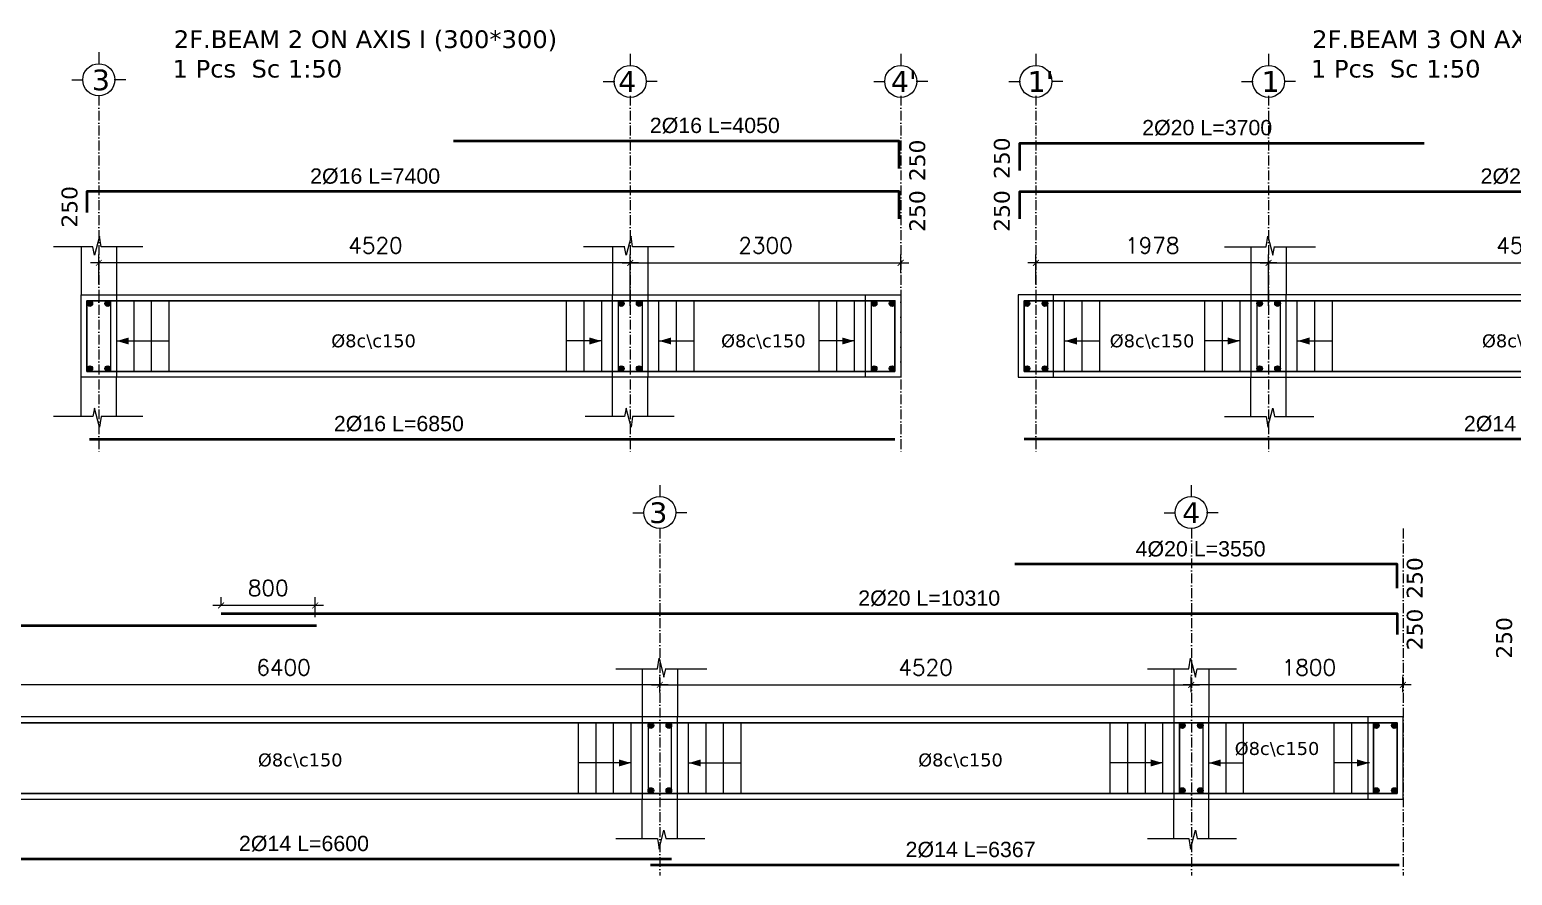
# Model space of a CAD drawing. Header units: inches. Extents: x -17020 to 43805, y -10194 to 123061.
# Drawn here: x 21215 to 22476, y 114274 to 114993 of the extents above; entities that cross this region are included whole.
import ezdxf

# ---------------------------------------------------------------- set-up
doc = ezdxf.new("R2010")
doc.units = ezdxf.units.IN
doc.header["$LTSCALE"] = 0.7
doc.header["$MEASUREMENT"] = 0
doc.linetypes.add('ACAD_ISO10W100', pattern=[18, 12, -3, 0, -3])
doc.layers.get('0').update_dxf_attribs({"lineweight": 13})
doc.layers.get('Defpoints').update_dxf_attribs({"lineweight": 5})
for name, color, linetype, lineweight in [('axis', 254, 'ACAD_ISO10W100', 9), ('BEAM FRAME', 5, 'Continuous', 18), ('COLUMN', 4, 'Continuous', 20), ('elevline', 30, 'Continuous', 20), ('FRAME 070', 5, 'Continuous', 60), ('hatch', 9, 'Continuous', 9), ('renforcment', 141, 'Continuous', 40), ('tex', 3, 'Continuous', 25), ('TEXT', 3, 'Continuous', 25), ('top rein. extension', 50, 'Continuous', 20), ('top renforcment', 7, 'Continuous', 40)]:
    doc.layers.add(name, color=color, linetype=linetype, lineweight=lineweight)
doc.styles.add('100', font='romans.shx', dxfattribs={"height": 13.5})
doc.styles.add('romanc', font='verdana.ttf', dxfattribs={"height": 250})
doc.styles.get("Standard").update_dxf_attribs({"font": 'arial.ttf', "height": 13})
doc.dimstyles.new('100', dxfattribs={"dimtxt": 13.5, "dimasz": 5, "dimexe": 7, "dimexo": 7, "dimgap": 8, "dimtad": 1, "dimdec": 0, "dimlfac": 10, "dimzin": 4, "dimdsep": 46, "dimtxsty": '100', "dimblk": 'ARCHTICK', "dimcen": 0.09, "dimdle": 7, "dimclrd": 1, "dimclre": 8, "dimclrt": 2, "dimadec": 0, "dimazin": 1, "dimtfac": 1, "dimtdec": 0, "dimtix": 1, "dimtofl": 0, "dimtmove": 0, "dimatfit": 3, "dimldrblk": 'ARCHTICK', "dimfxl": 0.18, "dimtolj": 1, "dimtzin": 0, "dimlwd": -1, "dimlwe": -1, "dimarcsym": 0})
doc.dimstyles.get("Standard").update_dxf_attribs({"dimtxt": 13, "dimasz": 5, "dimexe": 0.18, "dimexo": 0.0625, "dimgap": 6, "dimtad": 1, "dimdec": 0, "dimlfac": 10, "dimzin": 0, "dimdsep": 46, "dimtxsty": 'Standard', "dimblk": 'ARCHTICK', "dimcen": 0.09, "dimse1": 1, "dimse2": 1, "dimclrd": 1, "dimclre": 7, "dimclrt": 3, "dimadec": 0, "dimazin": 0, "dimtfac": 1, "dimtdec": 0, "dimtix": 1, "dimtofl": 0, "dimtmove": 0, "dimatfit": 3, "dimldrblk": 'ARCHTICK', "dimfxl": 1, "dimtolj": 1, "dimtzin": 0, "dimarcsym": 0})

# ---------------------------------------------------------------- blocks, each defined once
blk = doc.blocks.new('_ArchTick')
at = {"color": 0, "linetype": 'ByBlock', "lineweight": 0, "const_width": 0.15}
blk.add_lwpolyline([(-0.5, -0.5), (0.5, 0.5)], dxfattribs=at)
blk = doc.blocks.new('*D402')
at = {"color": 1, "transparency": 16777216}
blk.add_line((21732.9, 114794.7), (21266.9, 114794.7), dxfattribs=at)
at = {"color": 8, "transparency": 16777216}
for p, q in [((21273.9, 114776.5), (21273.9, 114801.7)), ((21725.9, 114758.2), (21725.9, 114801.7))]:
    blk.add_line(p, q, dxfattribs=at)
at = {"layer": 'Defpoints', "color": 0, "transparency": 16777216}
for p in [(21273.9, 114794.7), (21273.9, 114769.5), (21725.9, 114751.2)]:
    blk.add_point(p, dxfattribs=at)
at = {"color": 1, "transparency": 16777216, "xscale": 5, "yscale": 5, "zscale": 5, "rotation": 180}
blk.add_blockref('_ArchTick', (21273.9, 114794.7), dxfattribs=at)
at = {"color": 1, "transparency": 16777216, "xscale": 5, "yscale": 5, "zscale": 5}
blk.add_blockref('_ArchTick', (21725.9, 114794.7), dxfattribs=at)
at = {"color": 2, "transparency": 16777216, "insert": (21509.2, 114809.5), "char_height": 13.5, "attachment_point": 5, "style": '100'}
blk.add_mtext('\\A1;4520', dxfattribs=at)
blk = doc.blocks.new('*D403')
at = {"layer": 'Defpoints', "color": 0, "transparency": 16777216}
for p in [(21265.9, 114644.8, -37318.8), (21265.9, 114644.8), (21950.9, 114644.8, -13652.7)]:
    blk.add_point(p, dxfattribs=at)
at = {"layer": 'TEXT', "color": 3, "transparency": 16777216, "insert": (21529.1, 114657.8), "char_height": 13, "attachment_point": 5}
blk.add_mtext('\\A1;2%%C16 L=6850', dxfattribs=at)
blk = doc.blocks.new('*D404')
at = {"layer": 'Defpoints', "color": 0, "transparency": 16777216}
for p in [(21240.5, 114855.3, -440.4), (21980.5, 114855.3, 264.3), (21980.5, 114855.3)]:
    blk.add_point(p, dxfattribs=at)
at = {"layer": 'TEXT', "color": 3, "transparency": 16777216, "insert": (21508.9, 114868.3), "char_height": 13, "attachment_point": 5}
blk.add_mtext('\\A1;2%%C16 L=7400', dxfattribs=at)
blk = doc.blocks.new('*D405')
at = {"color": 1, "transparency": 16777216}
blk.add_line((21718.9, 114794.7), (21962.9, 114794.7), dxfattribs=at)
at = {"color": 8, "transparency": 16777216}
for p, q in [((21725.9, 114758.2), (21725.9, 114801.7)), ((21955.9, 114787), (21955.9, 114801.7))]:
    blk.add_line(p, q, dxfattribs=at)
at = {"layer": 'Defpoints', "color": 0, "transparency": 16777216}
for p in [(21955.9, 114794.7), (21955.9, 114780), (21725.9, 114751.2)]:
    blk.add_point(p, dxfattribs=at)
at = {"color": 1, "transparency": 16777216, "xscale": 5, "yscale": 5, "zscale": 5, "rotation": 180}
blk.add_blockref('_ArchTick', (21725.9, 114794.7), dxfattribs=at)
at = {"color": 1, "transparency": 16777216, "xscale": 5, "yscale": 5, "zscale": 5}
blk.add_blockref('_ArchTick', (21955.9, 114794.7), dxfattribs=at)
at = {"color": 2, "transparency": 16777216, "insert": (21840.9, 114809.5), "char_height": 13.5, "attachment_point": 5, "style": '100'}
blk.add_mtext('\\A1;2300', dxfattribs=at)
blk = doc.blocks.new('*D406')
at = {"color": 1, "transparency": 16777216}
blk.add_line((22261.7, 114794.7), (22727.7, 114794.7), dxfattribs=at)
at = {"color": 8, "transparency": 16777216}
for p, q in [((22268.7, 114758.2), (22268.7, 114801.7)), ((22720.7, 114776.5), (22720.7, 114801.7))]:
    blk.add_line(p, q, dxfattribs=at)
at = {"layer": 'Defpoints', "color": 0, "transparency": 16777216}
for p in [(22720.7, 114794.7), (22720.7, 114769.5), (22268.7, 114751.2)]:
    blk.add_point(p, dxfattribs=at)
at = {"color": 1, "transparency": 16777216, "xscale": 5, "yscale": 5, "zscale": 5, "rotation": 180}
blk.add_blockref('_ArchTick', (22268.7, 114794.7), dxfattribs=at)
at = {"color": 1, "transparency": 16777216, "xscale": 5, "yscale": 5, "zscale": 5}
blk.add_blockref('_ArchTick', (22720.7, 114794.7), dxfattribs=at)
at = {"color": 2, "transparency": 16777216, "insert": (22485.4, 114809.5), "char_height": 13.5, "attachment_point": 5, "style": '100'}
blk.add_mtext('\\A1;4520', dxfattribs=at)
blk = doc.blocks.new('*D407')
at = {"layer": 'Defpoints', "color": 0, "transparency": 16777216}
for p in [(22060.9, 114644.8, -13652.7), (22725.9, 114644.8, -37318.8), (22725.9, 114644.8)]:
    blk.add_point(p, dxfattribs=at)
at = {"layer": 'TEXT', "color": 3, "transparency": 16777216, "insert": (22490.1, 114657.8), "char_height": 13, "attachment_point": 5}
blk.add_mtext('\\A1;2%%C14 L=6650', dxfattribs=at)
blk = doc.blocks.new('*D408')
at = {"layer": 'Defpoints', "color": 0, "transparency": 16777216}
for p in [(22030.9, 114855.3, 264.3), (22030.9, 114855.3), (22755.9, 114855.3, -440.4)]:
    blk.add_point(p, dxfattribs=at)
at = {"layer": 'TEXT', "color": 3, "transparency": 16777216, "insert": (22504.3, 114868.3), "char_height": 13, "attachment_point": 5}
blk.add_mtext('\\A1;2%%C20 L=7250', dxfattribs=at)
blk = doc.blocks.new('*D409')
at = {"color": 1, "transparency": 16777216}
blk.add_line((22275.7, 114794.7), (22063.9, 114794.7), dxfattribs=at)
at = {"color": 8, "transparency": 16777216}
for p, q in [((22070.9, 114776.5), (22070.9, 114801.7)), ((22268.7, 114758.2), (22268.7, 114801.7))]:
    blk.add_line(p, q, dxfattribs=at)
at = {"layer": 'Defpoints', "color": 0, "transparency": 16777216}
for p in [(22070.9, 114794.7), (22070.9, 114769.5), (22268.7, 114751.2)]:
    blk.add_point(p, dxfattribs=at)
at = {"color": 1, "transparency": 16777216, "xscale": 5, "yscale": 5, "zscale": 5, "rotation": 180}
blk.add_blockref('_ArchTick', (22070.9, 114794.7), dxfattribs=at)
at = {"color": 1, "transparency": 16777216, "xscale": 5, "yscale": 5, "zscale": 5}
blk.add_blockref('_ArchTick', (22268.7, 114794.7), dxfattribs=at)
at = {"color": 2, "transparency": 16777216, "insert": (22169.8, 114809.5), "char_height": 13.5, "attachment_point": 5, "style": '100'}
blk.add_mtext('\\A1;1978', dxfattribs=at)
blk = doc.blocks.new('*D410')
at = {"layer": 'Defpoints', "color": 0, "transparency": 16777216}
for p in [(22030.9, 114896.5, 264.3), (22030.9, 114896.5), (22400.9, 114896.5, 136.2)]:
    blk.add_point(p, dxfattribs=at)
at = {"layer": 'TEXT', "color": 3, "transparency": 16777216, "insert": (22216.5, 114909.5), "char_height": 13, "attachment_point": 5}
blk.add_mtext('\\A1;2%%C20 L=3700', dxfattribs=at)
blk = doc.blocks.new('*D443')
at = {"layer": 'Defpoints', "color": 0, "transparency": 16777216}
for p in [(21575.5, 114898.3, -121), (21980.5, 114898.3, 264.3), (21980.5, 114898.3)]:
    blk.add_point(p, dxfattribs=at)
at = {"layer": 'TEXT', "color": 3, "transparency": 16777216, "insert": (21797.8, 114911.4), "char_height": 13, "attachment_point": 5}
blk.add_mtext('\\A1;2%%C16 L=4050', dxfattribs=at)
blk = doc.blocks.new('*D459')
at = {"layer": 'Defpoints', "color": 0, "transparency": 16777216}
for p in [(20439, 114486.4, -218.4), (20439, 114486.4), (21459, 114486.4, -167.8)]:
    blk.add_point(p, dxfattribs=at)
at = {"layer": 'TEXT', "color": 3, "transparency": 16777216, "insert": (20907.3, 114499.4), "char_height": 13, "attachment_point": 5}
blk.add_mtext('\\A1;2%%C20 L=10200', dxfattribs=at)
blk = doc.blocks.new('*D460')
at = {"color": 8, "transparency": 16777216}
for p, q in [((21751, 114429.3), (21751, 114442.8)), ((22203, 114429.9), (22203, 114442.8))]:
    blk.add_line(p, q, dxfattribs=at)
at = {"color": 1, "transparency": 16777216}
blk.add_line((21744, 114435.8), (22210, 114435.8), dxfattribs=at)
at = {"layer": 'Defpoints', "color": 0, "transparency": 16777216}
for p in [(22203, 114435.8), (21751, 114422.3), (22203, 114422.9)]:
    blk.add_point(p, dxfattribs=at)
at = {"color": 1, "transparency": 16777216, "xscale": 5, "yscale": 5, "zscale": 5, "rotation": 180}
blk.add_blockref('_ArchTick', (21751, 114435.8), dxfattribs=at)
at = {"color": 1, "transparency": 16777216, "xscale": 5, "yscale": 5, "zscale": 5}
blk.add_blockref('_ArchTick', (22203, 114435.8), dxfattribs=at)
at = {"color": 2, "transparency": 16777216, "insert": (21977, 114450.6), "char_height": 13.5, "attachment_point": 5, "style": '100'}
blk.add_mtext('\\A1;4520', dxfattribs=at)
blk = doc.blocks.new('*D461')
at = {"layer": 'Defpoints', "color": 0, "transparency": 16777216}
for p in [(21378, 114496.4, -157.8), (21378, 114496.4), (22409, 114496.4, -218.5)]:
    blk.add_point(p, dxfattribs=at)
at = {"layer": 'TEXT', "color": 3, "transparency": 16777216, "insert": (21980.1, 114509.4), "char_height": 13, "attachment_point": 5}
blk.add_mtext('\\A1;2%%C20 L=10310', dxfattribs=at)
blk = doc.blocks.new('*D471')
at = {"color": 1, "transparency": 16777216}
blk.add_line((21465, 114503.4), (21371, 114503.4), dxfattribs=at)
at = {"color": 8, "transparency": 16777216}
for p, q in [((21378, 114503.4), (21378, 114510.4)), ((21458, 114493.4), (21458, 114510.4))]:
    blk.add_line(p, q, dxfattribs=at)
at = {"layer": 'Defpoints', "color": 0, "transparency": 16777216}
for p in [(21378, 114503.4), (21378, 114496.4), (21458, 114486.4)]:
    blk.add_point(p, dxfattribs=at)
at = {"color": 1, "transparency": 16777216, "xscale": 5, "yscale": 5, "zscale": 5, "rotation": 180}
blk.add_blockref('_ArchTick', (21378, 114503.4), dxfattribs=at)
at = {"color": 1, "transparency": 16777216, "xscale": 5, "yscale": 5, "zscale": 5}
blk.add_blockref('_ArchTick', (21458, 114503.4), dxfattribs=at)
at = {"color": 2, "transparency": 16777216, "insert": (21418, 114518.2), "char_height": 13.5, "attachment_point": 5, "style": '100'}
blk.add_mtext('\\A1;800', dxfattribs=at)
blk = doc.blocks.new('*D462')
at = {"color": 8, "transparency": 16777216}
for p, q in [((21111, 114426.9), (21111, 114442.8)), ((21751, 114429.3), (21751, 114442.8))]:
    blk.add_line(p, q, dxfattribs=at)
at = {"color": 1, "transparency": 16777216}
blk.add_line((21758, 114435.8), (21104, 114435.8), dxfattribs=at)
at = {"layer": 'Defpoints', "color": 0, "transparency": 16777216}
for p in [(21111, 114435.8), (21111, 114419.9), (21751, 114422.3)]:
    blk.add_point(p, dxfattribs=at)
at = {"color": 1, "transparency": 16777216, "xscale": 5, "yscale": 5, "zscale": 5, "rotation": 180}
blk.add_blockref('_ArchTick', (21111, 114435.8), dxfattribs=at)
at = {"color": 1, "transparency": 16777216, "xscale": 5, "yscale": 5, "zscale": 5}
blk.add_blockref('_ArchTick', (21751, 114435.8), dxfattribs=at)
at = {"color": 2, "transparency": 16777216, "insert": (21431, 114450.6), "char_height": 13.5, "attachment_point": 5, "style": '100'}
blk.add_mtext('\\A1;6400', dxfattribs=at)
blk = doc.blocks.new('*D465')
at = {"layer": 'Defpoints', "color": 0, "transparency": 16777216}
for p in [(22053, 114538.3, -209.5), (22408, 114538.3, -218.4), (22408, 114538.3)]:
    blk.add_point(p, dxfattribs=at)
at = {"layer": 'TEXT', "color": 3, "transparency": 16777216, "insert": (22210.9, 114551.3), "char_height": 13, "attachment_point": 5}
blk.add_mtext('\\A1;4%%C20 L=3550', dxfattribs=at)
blk = doc.blocks.new('*D467')
at = {"layer": 'Defpoints', "color": 0, "transparency": 16777216}
for p in [(21101, 114287.7, -13652.7), (21761, 114287.7, -37100.9), (21761, 114287.7)]:
    blk.add_point(p, dxfattribs=at)
at = {"layer": 'TEXT', "color": 3, "transparency": 16777216, "insert": (21448.4, 114300.7), "char_height": 13, "attachment_point": 5}
blk.add_mtext('\\A1;2%%C14 L=6600', dxfattribs=at)
blk = doc.blocks.new('*D468')
at = {"color": 8, "transparency": 16777216}
for p, q in [((22203, 114429.7), (22203, 114442.8)), ((22383, 114429.5), (22383, 114442.8))]:
    blk.add_line(p, q, dxfattribs=at)
at = {"color": 1, "transparency": 16777216}
blk.add_line((22390, 114435.8), (22196, 114435.8), dxfattribs=at)
at = {"layer": 'Defpoints', "color": 0, "transparency": 16777216}
for p in [(22203, 114435.8), (22203, 114422.7), (22383, 114422.5)]:
    blk.add_point(p, dxfattribs=at)
at = {"color": 1, "transparency": 16777216, "xscale": 5, "yscale": 5, "zscale": 5, "rotation": 180}
blk.add_blockref('_ArchTick', (22203, 114435.8), dxfattribs=at)
at = {"color": 1, "transparency": 16777216, "xscale": 5, "yscale": 5, "zscale": 5}
blk.add_blockref('_ArchTick', (22383, 114435.8), dxfattribs=at)
at = {"color": 2, "transparency": 16777216, "insert": (22303, 114450.6), "char_height": 13.5, "attachment_point": 5, "style": '100'}
blk.add_mtext('\\A1;1800', dxfattribs=at)
blk = doc.blocks.new('*D470')
at = {"layer": 'Defpoints', "color": 0, "transparency": 16777216}
for p in [(21743, 114282.6, -13652.7), (22379.7, 114282.6, -37100.9), (22379.7, 114282.6)]:
    blk.add_point(p, dxfattribs=at)
at = {"layer": 'TEXT', "color": 3, "transparency": 16777216, "insert": (22015.3, 114295.6), "char_height": 13, "attachment_point": 5}
blk.add_mtext('\\A1;2%%C14 L=6367', dxfattribs=at)
blk = doc.blocks.new('*D484')
at = {"layer": 'Defpoints', "color": 0, "transparency": 16777216}
for p in [(22458, 114486.4, -218.4), (22458, 114486.4), (23478, 114486.4, -167.8)]:
    blk.add_point(p, dxfattribs=at)
at = {"layer": 'TEXT', "color": 3, "transparency": 16777216, "insert": (22926.3, 114499.4), "char_height": 13, "attachment_point": 5}
blk.add_mtext('\\A1;2%%C16 L=10200', dxfattribs=at)

msp = doc.modelspace()

# ---------------------------------------------------------------- hatches: boundary and pattern name
at = {"layer": 'elevline'}
for points in [[(21268.64, 114760.05, 1), (21263.88, 114760.05, 1)], [(21279.13, 114760.05, -1), (21283.88, 114760.05, -1)], [(21720.64, 114760.05, 1), (21715.88, 114760.05, 1)], [(21731.13, 114760.05, -1), (21735.88, 114760.05, -1)], [(21935.65, 114760.05, 1), (21930.9, 114760.05, 1)], [(21946.14, 114760.05, -1), (21950.9, 114760.05, -1)], [(22065.65, 114760.05, 1), (22060.9, 114760.05, 1)], [(22076.14, 114760.05, -1), (22080.9, 114760.05, -1)], [(22263.5, 114760.05, 1), (22258.75, 114760.05, 1)], [(22273.99, 114760.05, -1), (22278.75, 114760.05, -1)], [(21268.64, 114704.81, -1), (21263.88, 114704.81, -1)], [(21279.13, 114704.81, 1), (21283.88, 114704.81, 1)], [(21720.64, 114704.81, -1), (21715.88, 114704.81, -1)], [(21731.13, 114704.81, 1), (21735.88, 114704.81, 1)], [(21935.65, 114704.81, -1), (21930.9, 114704.81, -1)], [(21946.14, 114704.81, 1), (21950.9, 114704.81, 1)], [(22065.65, 114704.81, -1), (22060.9, 114704.81, -1)], [(22076.14, 114704.81, 1), (22080.9, 114704.81, 1)], [(22263.5, 114704.81, -1), (22258.75, 114704.81, -1)], [(22273.99, 114704.81, 1), (22278.75, 114704.81, 1)], [(21745.79, 114401.17, 1), (21741.04, 114401.17, 1)], [(21756.28, 114401.17, -1), (21761.04, 114401.17, -1)], [(22197.79, 114401.17, 1), (22193.04, 114401.17, 1)], [(22208.28, 114401.17, -1), (22213.04, 114401.17, -1)], [(22362.79, 114401.17, 1), (22358.04, 114401.17, 1)], [(22373.28, 114401.17, -1), (22378.04, 114401.17, -1)], [(21745.79, 114345.93, -1), (21741.04, 114345.93, -1)], [(21756.28, 114345.93, 1), (21761.04, 114345.93, 1)], [(22197.79, 114345.93, -1), (22193.04, 114345.93, -1)], [(22208.28, 114345.93, 1), (22213.04, 114345.93, 1)], [(22362.79, 114345.93, -1), (22358.04, 114345.93, -1)], [(22373.28, 114345.93, 1), (22378.04, 114345.93, 1)]]:
    msp.add_hatch(color=256, dxfattribs=at).paths.add_polyline_path(points)

# ---------------------------------------------------------------- linework, layer by layer
at = {"layer": 'axis'}
for p, q in [((21273.88, 114936.83), (21273.88, 114632.69)), ((21725.88, 114936.83), (21725.88, 114632.69)), ((21955.9, 114936.83), (21955.9, 114632.69)), ((21955.9, 114936.83), (21955.9, 114632.69)), ((22070.9, 114936.83), (22070.9, 114632.69)), ((22070.9, 114936.83), (22070.9, 114632.69)), ((22268.75, 114936.83), (22268.75, 114632.69)), ((21751.04, 114568.74), (21751.04, 114273.81)), ((22203.04, 114568.74), (22203.04, 114273.81)), ((22383.04, 114568.74), (22383.04, 114273.81))]:
    msp.add_line(p, q, dxfattribs=at)
at = {"layer": 'BEAM FRAME', "elevation": 217.91}
for points in [[(21955.9, 114697.43), (21258.88, 114697.43), (21258.88, 114767.43), (21955.9, 114767.43)], [(22055.9, 114697.43), (22735.75, 114697.43), (22735.75, 114767.43), (22055.9, 114767.43)], [(20464.04, 114338.55), (22383.04, 114338.55), (22383.04, 114408.55), (20464.04, 114408.55)]]:
    msp.add_lwpolyline(points, close=True, dxfattribs=at)
at = {"layer": 'COLUMN', "lineweight": 20}
for p, q in [((21258.88, 114808.36, 217.91), (21258.88, 114767.43, 217.91)), ((21288.88, 114808.36, 217.91), (21288.88, 114767.43, 217.91)), ((21710.88, 114808.36, 217.91), (21710.88, 114767.43, 217.91)), ((21740.88, 114808.36, 217.91), (21740.88, 114767.43, 217.91)), ((22253.75, 114808.36, 217.91), (22253.75, 114767.43, 217.91)), ((22283.75, 114808.36, 217.91), (22283.75, 114767.43, 217.91)), ((21258.88, 114664, 217.91), (21258.88, 114697.43, 217.91)), ((21288.88, 114664, 217.91), (21288.88, 114697.43, 217.91)), ((21710.88, 114664, 217.91), (21710.88, 114697.43, 217.91)), ((21740.88, 114664, 217.91), (21740.88, 114697.43, 217.91)), ((22253.75, 114664, 217.91), (22253.75, 114697.43, 217.91)), ((22283.75, 114664, 217.91), (22283.75, 114697.43, 217.91)), ((21736.04, 114449.48, 217.91), (21736.04, 114408.55, 217.91)), ((21766.04, 114449.48, 217.91), (21766.04, 114408.55, 217.91)), ((22188.04, 114449.48, 217.91), (22188.04, 114408.55, 217.91)), ((22218.04, 114449.48, 217.91), (22218.04, 114408.55, 217.91)), ((21736.04, 114305.13, 217.91), (21736.04, 114338.55, 217.91)), ((21766.04, 114305.13, 217.91), (21766.04, 114338.55, 217.91)), ((22188.04, 114305.13, 217.91), (22188.04, 114338.55, 217.91)), ((22218.04, 114305.13, 217.91), (22218.04, 114338.55, 217.91))]:
    msp.add_line(p, q, dxfattribs=at)
at = {"layer": 'elevline'}
for p, q in [((21303.88, 114702.43), (21303.88, 114762.43)), ((21318.88, 114702.43), (21318.88, 114762.43)), ((21333.88, 114702.43), (21333.88, 114762.43)), ((21671.61, 114702.43), (21671.61, 114762.43)), ((21686.61, 114702.43), (21686.61, 114762.43)), ((21701.57, 114702.43), (21701.57, 114762.43)), ((21750.2, 114702.43), (21750.2, 114762.43)), ((21765.16, 114702.43), (21765.16, 114762.43)), ((21780.16, 114702.43), (21780.16, 114762.43)), ((21886.63, 114702.43), (21886.63, 114762.43)), ((21901.63, 114702.43), (21901.63, 114762.43)), ((21916.59, 114702.43), (21916.59, 114762.43)), ((22095.21, 114702.43), (22095.21, 114762.43)), ((22110.17, 114702.43), (22110.17, 114762.43)), ((22125.17, 114702.43), (22125.17, 114762.43)), ((22214.48, 114702.43), (22214.48, 114762.43)), ((22229.48, 114702.43), (22229.48, 114762.43)), ((22244.43, 114702.43), (22244.43, 114762.43)), ((22293.06, 114702.43), (22293.06, 114762.43)), ((22308.02, 114702.43), (22308.02, 114762.43)), ((22323.02, 114702.43), (22323.02, 114762.43)), ((21681.76, 114343.55), (21681.76, 114403.55)), ((21696.76, 114343.55), (21696.76, 114403.55)), ((21711.76, 114343.55), (21711.76, 114403.55)), ((21726.72, 114343.55), (21726.72, 114403.55)), ((21775.35, 114343.55), (21775.35, 114403.55)), ((21790.31, 114343.55), (21790.31, 114403.55)), ((21805.31, 114343.55), (21805.31, 114403.55)), ((21820.31, 114343.55), (21820.31, 114403.55)), ((22133.96, 114343.55), (22133.96, 114403.55)), ((22148.96, 114343.55), (22148.96, 114403.55)), ((22163.96, 114343.55), (22163.96, 114403.55)), ((22178.92, 114343.55), (22178.92, 114403.55)), ((22192.99, 114343.55), (22192.99, 114403.55)), ((22232.53, 114343.55), (22232.53, 114403.55)), ((22247.53, 114343.55), (22247.53, 114403.55)), ((22324.53, 114343.55), (22324.53, 114403.55)), ((22339.53, 114343.55), (22339.53, 114403.55)), ((22357.99, 114343.55), (22357.99, 114403.55))]:
    msp.add_line(p, q, dxfattribs=at)
for centre in [(21266.26, 114760.05), (21281.51, 114760.05), (21718.26, 114760.05), (21733.51, 114760.05), (21933.28, 114760.05), (21948.52, 114760.05), (22063.28, 114760.05), (22078.52, 114760.05), (22261.12, 114760.05), (22276.37, 114760.05), (21266.26, 114704.81), (21281.51, 114704.81), (21718.26, 114704.81), (21733.51, 114704.81), (21933.28, 114704.81), (21948.52, 114704.81), (22063.28, 114704.81), (22078.52, 114704.81), (22261.12, 114704.81), (22276.37, 114704.81), (21743.41, 114401.17), (21758.66, 114401.17), (22195.41, 114401.17), (22210.66, 114401.17), (22360.41, 114401.17), (22375.66, 114401.17), (21743.41, 114345.93), (21758.66, 114345.93), (22195.41, 114345.93), (22210.66, 114345.93), (22360.41, 114345.93), (22375.66, 114345.93)]:
    msp.add_circle(centre, 2.38, dxfattribs=at)
at = {"layer": 'FRAME 070', "lineweight": 20}
for p, q in [((21268.88, 114808.36, 217.91), (21235.49, 114808.36, 217.91)), ((21270.39, 114801.28, 217.91), (21268.88, 114808.36, 217.91)), ((21274.57, 114817.36, 217.91), (21270.39, 114801.28, 217.91)), ((21275.92, 114808.36, 217.91), (21274.57, 114817.36, 217.91)), ((21311.27, 114808.36, 217.91), (21275.92, 114808.36, 217.91)), ((21721.36, 114808.36, 217.91), (21686, 114808.36, 217.91)), ((21722.39, 114801.28, 217.91), (21720.88, 114808.36, 217.91)), ((21726.57, 114817.36, 217.91), (21722.39, 114801.28, 217.91)), ((21727.92, 114808.36, 217.91), (21726.57, 114817.36, 217.91)), ((21763.27, 114808.36, 217.91), (21727.92, 114808.36, 217.91)), ((22231.36, 114808.36, 217.91), (22266.71, 114808.36, 217.91)), ((22266.71, 114808.36, 217.91), (22268.06, 114817.36, 217.91)), ((22268.06, 114817.36, 217.91), (22272.25, 114801.28, 217.91)), ((22272.25, 114801.28, 217.91), (22273.75, 114808.36, 217.91)), ((22273.27, 114808.36, 217.91), (22308.63, 114808.36, 217.91)), ((21270.39, 114671.08, 217.91), (21268.88, 114664, 217.91)), ((21274.57, 114655, 217.91), (21270.39, 114671.08, 217.91)), ((21722.39, 114671.08, 217.91), (21720.88, 114664, 217.91)), ((21726.57, 114655, 217.91), (21722.39, 114671.08, 217.91)), ((22268.06, 114655, 217.91), (22272.25, 114671.08, 217.91)), ((22272.25, 114671.08, 217.91), (22273.75, 114664, 217.91)), ((21268.88, 114664, 217.91), (21235.49, 114664, 217.91)), ((21275.92, 114664, 217.91), (21274.57, 114655, 217.91)), ((21311.27, 114664, 217.91), (21275.92, 114664, 217.91)), ((21720.88, 114664, 217.91), (21687.49, 114664, 217.91)), ((21727.92, 114664, 217.91), (21726.57, 114655, 217.91)), ((21763.27, 114664, 217.91), (21727.92, 114664, 217.91)), ((22231.36, 114664, 217.91), (22266.71, 114664, 217.91)), ((22266.71, 114664, 217.91), (22268.06, 114655, 217.91)), ((22273.75, 114664, 217.91), (22307.14, 114664, 217.91)), ((21749, 114449.48, 217.91), (21750.35, 114458.48, 217.91)), ((21750.35, 114458.48, 217.91), (21754.53, 114442.4, 217.91)), ((22201, 114449.48, 217.91), (22202.35, 114458.48, 217.91)), ((22202.35, 114458.48, 217.91), (22206.53, 114442.4, 217.91)), ((21713.64, 114449.48, 217.91), (21749, 114449.48, 217.91)), ((21754.53, 114442.4, 217.91), (21756.04, 114449.48, 217.91)), ((21755.56, 114449.48, 217.91), (21790.92, 114449.48, 217.91)), ((22165.64, 114449.48, 217.91), (22201, 114449.48, 217.91)), ((22206.53, 114442.4, 217.91), (22208.04, 114449.48, 217.91)), ((22208.04, 114449.48, 217.91), (22241.43, 114449.48, 217.91)), ((21713.64, 114305.13, 217.91), (21749, 114305.13, 217.91)), ((21749, 114305.13, 217.91), (21750.35, 114296.12, 217.91)), ((21750.35, 114296.12, 217.91), (21754.53, 114312.2, 217.91)), ((21754.53, 114312.2, 217.91), (21756.04, 114305.13, 217.91)), ((21756.04, 114305.13, 217.91), (21789.43, 114305.13, 217.91)), ((22165.64, 114305.13, 217.91), (22201, 114305.13, 217.91)), ((22201, 114305.13, 217.91), (22202.35, 114296.12, 217.91)), ((22202.35, 114296.12, 217.91), (22206.53, 114312.2, 217.91)), ((22206.53, 114312.2, 217.91), (22208.04, 114305.13, 217.91)), ((22208.04, 114305.13, 217.91), (22241.43, 114305.13, 217.91))]:
    msp.add_line(p, q, dxfattribs=at)
at = {"layer": 'FRAME 070', "lineweight": 15}
for points in [[(21288.88, 114697.43), (21258.88, 114697.43), (21258.88, 114767.43), (21288.88, 114767.43)], [(21740.88, 114697.43), (21710.88, 114697.43), (21710.88, 114767.43), (21740.88, 114767.43)], [(21955.9, 114697.43), (21925.9, 114697.43), (21925.9, 114767.43), (21955.9, 114767.43)], [(22055.9, 114697.43), (22085.9, 114697.43), (22085.9, 114767.43), (22055.9, 114767.43)], [(22253.75, 114697.43), (22283.75, 114697.43), (22283.75, 114767.43), (22253.75, 114767.43)], [(21736.04, 114338.55), (21766.04, 114338.55), (21766.04, 114408.55), (21736.04, 114408.55)], [(22188.04, 114338.55), (22218.04, 114338.55), (22218.04, 114408.55), (22188.04, 114408.55)], [(22353.04, 114338.55), (22383.04, 114338.55), (22383.04, 114408.55), (22353.04, 114408.55)]]:
    msp.add_lwpolyline(points, close=True, dxfattribs=at)
at = {"layer": 'hatch'}
for p, q in [((21273.88, 114973.8), (21273.88, 114964.07)), ((21725.88, 114972.44), (21725.88, 114962.7)), ((21955.9, 114972.44), (21955.9, 114962.7)), ((22070.9, 114972.44), (22070.9, 114962.7)), ((22268.75, 114972.44), (22268.75, 114962.7)), ((21250.96, 114950.32), (21260.7, 114950.32)), ((21296.81, 114950.32), (21287.07, 114950.32)), ((21702.96, 114948.96), (21712.7, 114948.96)), ((21748.81, 114948.96), (21739.07, 114948.96)), ((21932.97, 114948.96), (21942.71, 114948.96)), ((21978.82, 114948.96), (21969.09, 114948.96)), ((22047.97, 114948.96), (22057.71, 114948.96)), ((22093.82, 114948.96), (22084.09, 114948.96)), ((22245.82, 114948.96), (22255.56, 114948.96)), ((22291.67, 114948.96), (22281.94, 114948.96)), ((21751.04, 114605.72), (21751.04, 114595.98)), ((22202.84, 114605.72), (22202.84, 114595.98)), ((21728.11, 114582.24), (21737.85, 114582.24)), ((21773.96, 114582.24), (21764.22, 114582.24)), ((22179.91, 114582.24), (22189.65, 114582.24)), ((22225.76, 114582.24), (22216.02, 114582.24))]:
    msp.add_line(p, q, dxfattribs=at)
for centre in [(21273.88, 114950.45), (21725.88, 114949.08), (21955.9, 114949.08), (22070.9, 114949.08), (22268.75, 114949.08), (21751.04, 114582.36), (22202.84, 114582.36)]:
    msp.add_circle(centre, 13.62, dxfattribs=at)
at = {"layer": 'renforcment', "lineweight": -2, "elevation": 217.91}
for points in [[(21950.9, 114702.43), (21263.88, 114702.43), (21263.88, 114762.43), (21950.9, 114762.43)], [(22060.9, 114702.43), (22730.75, 114702.43), (22730.75, 114762.43), (22060.9, 114762.43)], [(20469.04, 114343.55), (22378.04, 114343.55), (22378.04, 114403.55), (20469.04, 114403.55)]]:
    msp.add_lwpolyline(points, close=True, dxfattribs=at)
at = {"layer": 'top rein. extension'}
for p, q in [((21288.93, 114728.27), (21333.88, 114728.27)), ((21701.57, 114728.27), (21671.61, 114728.27)), ((21750.2, 114728.27), (21780.16, 114728.27)), ((21916.59, 114728.27), (21886.63, 114728.27)), ((22095.21, 114728.27), (22125.17, 114728.27)), ((22244.43, 114728.27), (22214.48, 114728.27)), ((22293.06, 114728.27), (22323.02, 114728.27)), ((21726.72, 114369.39), (21681.76, 114369.39)), ((21775.35, 114369.39), (21820.31, 114369.39)), ((22178.92, 114369.39), (22133.96, 114369.39)), ((22217.57, 114369.39), (22247.53, 114369.39)), ((22354.49, 114369.39), (22324.53, 114369.39))]:
    msp.add_line(p, q, dxfattribs=at)
for points in [[(21299.4, 114731.27), (21289.27, 114728.27), (21299.4, 114725.27)], [(21691.1, 114731.27), (21701.23, 114728.27), (21691.1, 114725.27)], [(21760.67, 114731.27), (21750.54, 114728.27), (21760.67, 114725.27)], [(21906.11, 114731.27), (21916.24, 114728.27), (21906.11, 114725.27)], [(22105.68, 114731.27), (22095.56, 114728.27), (22105.68, 114725.27)], [(22233.96, 114731.27), (22244.09, 114728.27), (22233.96, 114725.27)], [(22303.53, 114731.27), (22293.41, 114728.27), (22303.53, 114725.27)], [(21716.25, 114372.39), (21726.38, 114369.39), (21716.25, 114366.39)], [(21785.82, 114372.39), (21775.69, 114369.39), (21785.82, 114366.39)], [(22168.45, 114372.39), (22178.58, 114369.39), (22168.45, 114366.39)], [(22228.04, 114372.39), (22217.92, 114369.39), (22228.04, 114366.39)], [(22344.02, 114372.39), (22354.15, 114369.39), (22344.02, 114366.39)]]:
    msp.add_solid(points, dxfattribs=at)
at = {"layer": 'top renforcment'}
for p, q in [((21265.88, 114644.77, -217.91), (21950.9, 114644.77)), ((22725.95, 114644.77, -217.91), (22060.9, 114644.77)), ((21761.04, 114287.68), (21101.04, 114287.68)), ((22379.74, 114282.56), (21743.04, 114282.56))]:
    msp.add_line(p, q, dxfattribs=at)
for points in [[(21954.6, 114875.08), (21954.6, 114898.35), (21575.48, 114898.35)], [(22057.2, 114873.25), (22057.2, 114896.53), (22400.9, 114896.53)], [(21954.6, 114832.03), (21954.6, 114855.3), (21263.88, 114855.3), (21263.88, 114837.41)], [(22057.2, 114832.03), (22057.2, 114855.3), (22730.75, 114855.3), (22730.75, 114837.41)], [(22378.04, 114518.06), (22378.04, 114538.34), (22053.04, 114538.34)], [(21378.01, 114496.43), (22378.04, 114496.43), (22378.04, 114478.54)], [(20469.04, 114466.15), (20469.04, 114486.43), (21459.01, 114486.43)]]:
    msp.add_lwpolyline(points, dxfattribs=at)
at = {"layer": 'top renforcment', "lineweight": 15}
for points in [[(21283.88, 114702.43), (21263.88, 114702.43), (21263.88, 114762.43), (21283.88, 114762.43)], [(21735.88, 114702.43), (21715.88, 114702.43), (21715.88, 114762.43), (21735.88, 114762.43)], [(21950.9, 114702.43), (21930.9, 114702.43), (21930.9, 114762.43), (21950.9, 114762.43)], [(22060.9, 114702.43), (22080.9, 114702.43), (22080.9, 114762.43), (22060.9, 114762.43)], [(22258.75, 114702.43), (22278.75, 114702.43), (22278.75, 114762.43), (22258.75, 114762.43)], [(21741.04, 114343.55), (21761.04, 114343.55), (21761.04, 114403.55), (21741.04, 114403.55)], [(22193.04, 114343.55), (22213.04, 114343.55), (22213.04, 114403.55), (22193.04, 114403.55)], [(22358.04, 114343.55), (22378.04, 114343.55), (22378.04, 114403.55), (22358.04, 114403.55)]]:
    msp.add_lwpolyline(points, close=True, dxfattribs=at)

# ---------------------------------------------------------------- texts
at = {"layer": 'tex', "style": 'romanc'}
for p in [(21471.6, 114722.9, -33436.19), (21803.12, 114722.9, -33436.19), (22133.64, 114722.9, -33436.19), (22450.16, 114722.9, -33436.19), (21409.23, 114366.48, -33436.19), (21970.75, 114366.48, -33436.19), (22239.93, 114376.2, -33436.19)]:
    msp.add_text('%%C8c\\c150', height=11, dxfattribs=at).set_placement(p)
at = {"layer": 'TEXT', "style": 'romanc'}
for s, height, p in [('2F.BEAM 2 ON AXIS I (300*300)', 15, (21337.65, 114977.45)), ('2F.BEAM 3 ON AXIS H (500*300)', 15, (22305.71, 114977.45)), ('3', 17.6, (21268.05, 114941.52)), ('1 Pcs  Sc 1:50 ', 15, (21336.63, 114952.35)), ('4', 17.6, (21715.71, 114940.16)), ("4'", 17.6, (21947.51, 114940.16)), ("1'", 17.6, (22063.87, 114940.16)), ('1', 17.6, (22262.82, 114940.16)), ('1 Pcs  Sc 1:50 ', 15, (22304.69, 114952.35)), ('3', 17.6, (21742.09, 114573.44)), ('4', 17.6, (22195.23, 114573.44))]:
    msp.add_text(s, height=height, dxfattribs=at).set_placement(p)
for p in [(21976.68, 114864.2, -72739.24), (22048.61, 114866.08, -72739.24), (21255.71, 114824.71, -73392.95), (21976.68, 114821.15, -72739.24), (22048.61, 114821.15, -72739.24), (22399.71, 114509, -73175.05), (22399.71, 114465.25, -73175.05), (22475.75, 114458.07, -72739.24)]:
    msp.add_text('250', height=13.5, rotation=90, dxfattribs=at).set_placement(p)

# ---------------------------------------------------------------- dimensions: what is measured, and where the dimension line sits
for base, p1, p2, picture, middle in [((21273.88, 114794.73), (21725.88, 114751.17), (21273.88, 114769.52), '*D402', (21509.23, 114794.73)), ((22070.8968, 114794.7264), (22268.7463, 114751.1682), (22070.8968, 114769.5249), '*D409', (22169.8216, 114794.7264)), ((21111.04, 114435.85), (21751.04, 114422.26), (21111.04, 114419.94), '*D462', (21431.04, 114435.85)), ((22203.04, 114435.85), (22383.04, 114422.53), (22203.04, 114422.74), '*D468', (22303.04, 114435.85))]:
    dim = msp.add_linear_dim(base=base, p1=p1, p2=p2, angle=180, dimstyle='100')
    dim.commit()
    dim.dimension.update_dxf_attribs({"geometry": picture, "text_midpoint": middle, "dimtype": 160})
for base, p1, p2, picture, middle in [((21955.9, 114794.73), (21725.88, 114751.17), (21955.9, 114780.02), '*D405', (21840.89, 114794.73)), ((22720.75, 114794.73), (22268.75, 114751.17), (22720.75, 114769.52), '*D406', (22485.4, 114794.73)), ((22203.04, 114435.85), (21751.04, 114422.26), (22203.04, 114422.85), '*D460', (21977.04, 114435.85))]:
    dim = msp.add_linear_dim(base=base, p1=p1, p2=p2, dimstyle='100')
    dim.commit()
    dim.dimension.update_dxf_attribs({"geometry": picture, "text_midpoint": middle, "dimtype": 160})
dim = msp.add_linear_dim(base=(21378.01, 114503.43), p1=(21458.01, 114486.43), p2=(21378.01, 114496.43), dimstyle='100')
dim.commit()
dim.dimension.update_dxf_attribs({"geometry": '*D471', "text_midpoint": (21418.01, 114518.18)})
at = {"layer": 'TEXT'}
for base, p1, p2, angle, text, picture, middle in [((21980.5, 114898.35), (21575.48, 114898.35, -120.99), (21980.5, 114898.35, 264.29), 0, '2%%C16 L=<>', '*D443', (21797.8, 114898.35)), ((22030.9, 114896.53), (22400.9, 114896.53, 136.17), (22030.9, 114896.53, 264.29), 180, '2%%C20 L=<>', '*D410', (22216.49, 114896.53)), ((21980.5, 114855.3), (21240.48, 114855.3, -440.37), (21980.5, 114855.3, 264.29), 0, '2%%C16 L=<>', '*D404', (21508.9, 114855.3)), ((22030.8968, 114855.3042), (22755.9463, 114855.3042, -440.3669), (22030.8968, 114855.3042, 264.294), 180, '2%%C20 L=<>', '*D408', (22504.294, 114855.3042)), ((21265.89, 114644.77, 12366.96), (21950.9, 114644.77, -1285.72), (21265.89, 114644.77, -24951.83), 180, '2%%C16 L=<>', '*D403', (21529.07, 114644.77, 12366.96)), ((22725.9456, 114644.7749, 12366.9612), (22060.8968, 114644.7749, -1285.7206), (22725.9456, 114644.7749, -24951.8283), 0, '2%%C14 L=<>', '*D407', (22490.1469, 114644.7749, 12366.9612)), ((22408.04, 114538.34), (22053.04, 114538.34, -209.54), (22408.04, 114538.34, -218.39), 0, '4%%C20 L=<>', '*D465', (22210.89, 114538.34)), ((21378.01, 114496.43), (22409.04, 114496.43, -218.54), (21378.01, 114496.43, -157.78), 180, '2%%C20 L=<>', '*D461', (21980.15, 114496.43)), ((20439.04, 114486.43), (21459.01, 114486.43, -167.76), (20439.04, 114486.43, -218.39), 180, '2%%C20 L=<>', '*D459', (20907.29, 114486.43)), ((22458.04, 114486.43), (23478.01, 114486.43, -167.76), (22458.04, 114486.43, -218.39), 180, '2%%C16 L=<>', '*D484', (22926.29, 114486.43)), ((21761.03, 114287.68, 12366.96), (21101.04, 114287.68, -1285.72), (21761.03, 114287.68, -24733.92), 0, '2%%C14 L=<>', '*D467', (21448.42, 114287.68, 12366.96)), ((22379.73, 114282.56, 12366.96), (21743.04, 114282.56, -1285.72), (22379.73, 114282.56, -24733.92), 0, '2%%C14 L=<>', '*D470', (22015.33, 114282.56, 12366.96))]:
    dim = msp.add_linear_dim(base=base, p1=p1, p2=p2, angle=angle, text=text, dimstyle='Standard', override={"dimsd1": 1, "dimsd2": 1, "dimfxl": 0.1, "dimfxlon": 1}, dxfattribs=at)
    dim.commit()
    dim.dimension.update_dxf_attribs({"geometry": picture, "text_midpoint": middle, "dimtype": 161})

doc.saveas('drawing.dxf')
